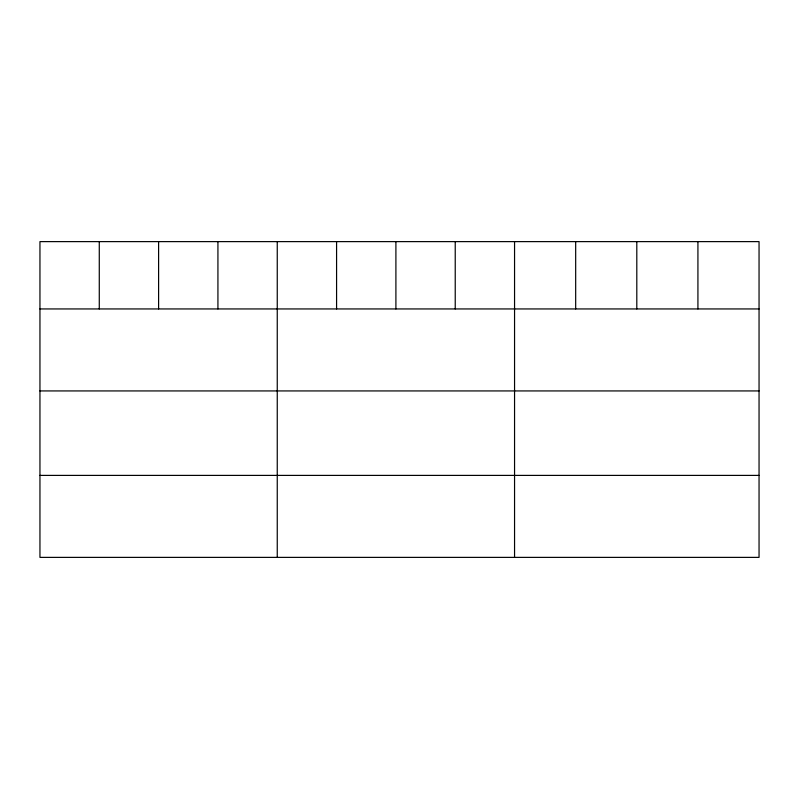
<?xml version="1.0" encoding="UTF-8"?>
<svg xmlns="http://www.w3.org/2000/svg" width="799" height="799" viewBox="0 0 799 799"><rect width="100%" height="100%" fill="white"/><g stroke="black" fill="none" stroke-linecap="round" stroke-linejoin="round"><path stroke-width="1.2" d="M759.05 308.943L759.05 557.382L39.95 557.382L39.95 241.618L759.05 241.618L759.05 308.943L39.95 308.943M39.95 390.931L759.05 390.931M39.95 475.395L759.05 475.395M697.926 241.618L697.926 308.943M636.803 241.618L636.803 308.943M575.679 241.618L575.679 308.943M514.556 241.618L514.556 557.382M455.23 241.618L455.23 308.943M395.904 241.618L395.904 308.943M336.579 241.618L336.579 308.943M277.253 241.618L277.253 557.382M217.927 241.618L217.927 308.943M158.602 241.618L158.602 308.943M99.276 241.618L99.276 308.943"/></g></svg>
